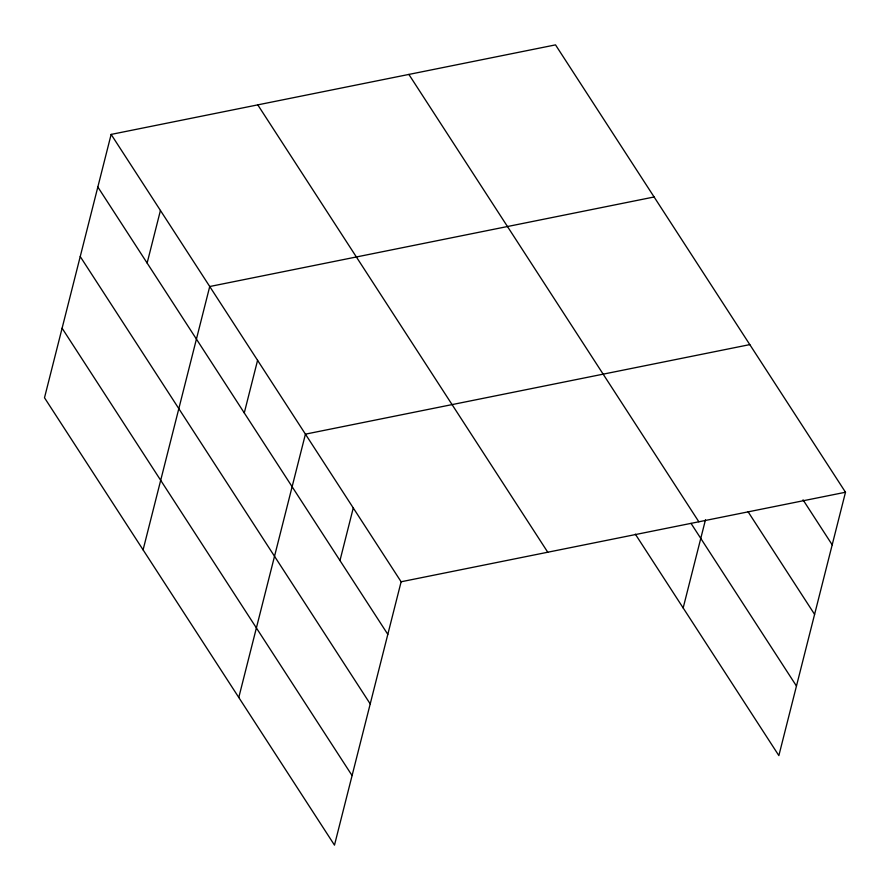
<?xml version="1.0" encoding="UTF-8"?>
<svg xmlns="http://www.w3.org/2000/svg" width="890" height="890" viewBox="0 0 890 890"><rect width="100%" height="100%" fill="white"/><g stroke="black" fill="none" stroke-linecap="round" stroke-linejoin="round"><path stroke-width="1.33" d="M111.139 134.412L44.5 397.763L334.484 845.122L401.123 581.771L111.139 134.412L555.516 44.878L845.5 492.237L778.861 755.588L635.327 534.145M147.128 263.051L160.434 210.463M143.09 549.864L209.729 286.524L654.117 196.979M244.272 412.916L257.577 360.339M238.787 697.493L305.426 434.153L749.803 344.608M339.969 560.544L353.274 507.956M683.164 607.959L705.47 519.827M401.123 581.771L845.5 492.237M803.036 499.835L832.194 544.814M748.056 511.717L814.595 614.367M408.877 74.426L698.85 521.785M691.052 523.409L796.461 686.034M257.777 104.864L547.762 552.223M97.833 187L387.818 634.359M80.234 256.554L370.218 703.912M62.1 328.21L352.084 775.568"/></g></svg>
